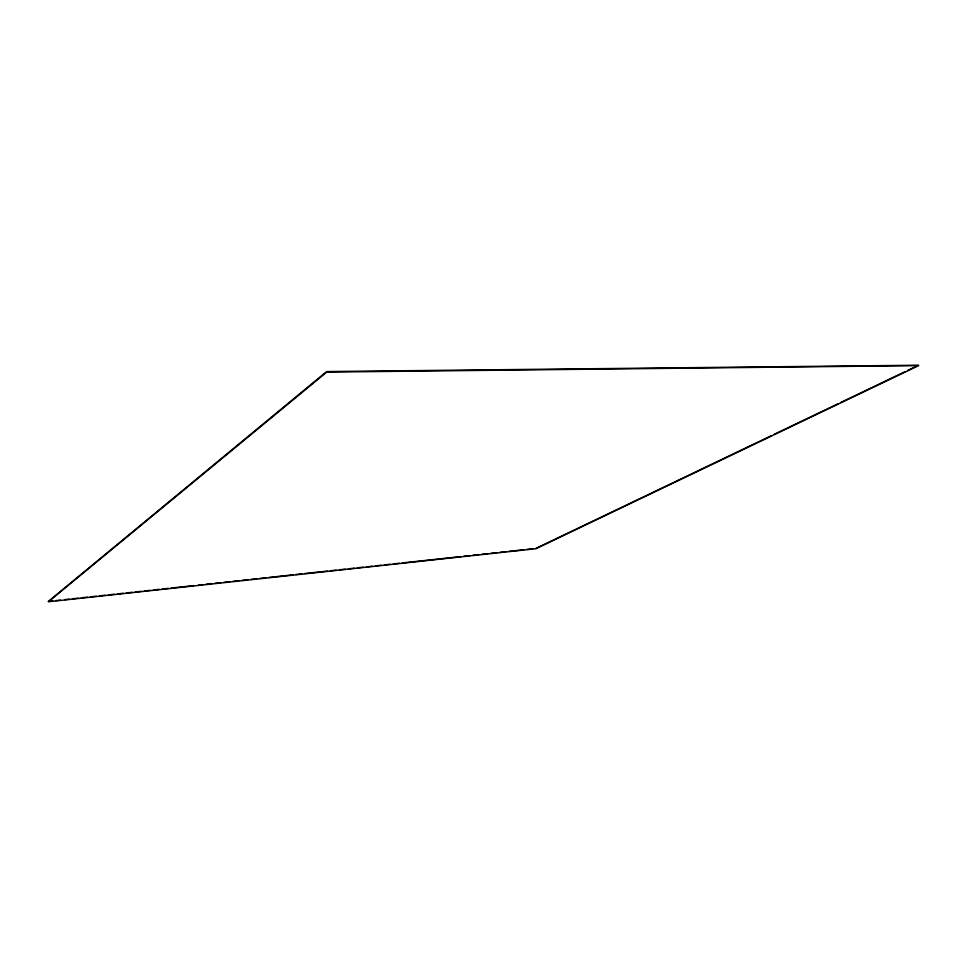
<?xml version="1.0" encoding="UTF-8"?>
<svg xmlns="http://www.w3.org/2000/svg" width="967" height="967" viewBox="0 0 967 967"><rect width="100%" height="100%" fill="white"/><g stroke="black" fill="none" stroke-linecap="round" stroke-linejoin="round"><path stroke-width="1.45" d="M535.827 548.434L771.436 435.646M774.156 434.34L838.171 403.686M840.891 402.393L904.907 371.739M907.626 370.446L918.529 365.224L326.616 371.558L48.35 601.401L52.847 600.918M55.844 600.592L60.353 600.096M64.849 599.613L69.346 599.117M72.344 598.791L78.351 598.138M81.349 597.811L87.344 597.171M90.342 596.844L96.349 596.192M99.347 595.865L105.343 595.213M108.352 594.886L114.348 594.234M117.345 593.907L123.341 593.255M126.351 592.928L132.346 592.275M135.344 591.949L141.339 591.296M144.349 590.97L150.344 590.317M153.342 589.991L159.337 589.338M162.347 589.012L168.343 588.359M171.34 588.033L193.847 585.591M198.344 585.108L202.84 584.612M205.838 584.286L211.846 583.633M214.843 583.306L220.839 582.666M223.836 582.339L229.844 581.687M232.842 581.36L238.837 580.708M241.835 580.381L247.842 579.729M250.84 579.402L256.835 578.75M259.833 578.423L265.84 577.77M268.838 577.444L292.832 574.833M295.829 574.507L301.837 573.854M304.835 573.528L327.329 571.086M330.327 570.76L336.335 570.107M339.332 569.781L345.328 569.128M348.338 568.801L354.333 568.161M357.331 567.834L363.326 567.182M366.336 566.855L372.331 566.203M375.329 565.876L381.324 565.224M384.334 564.897L390.33 564.245M393.327 563.918L399.335 563.265M402.332 562.939L460.824 556.581M463.822 556.255L469.829 555.602M472.827 555.276L478.822 554.623M481.82 554.296L487.827 553.656M490.825 553.329L496.82 552.677M499.818 552.35L505.826 551.698M508.823 551.371L523.824 549.74M526.822 549.413L532.817 548.76M326.737 372.114L48.41 601.776L535.899 548.724L918.65 365.611L326.737 372.114"/></g></svg>
